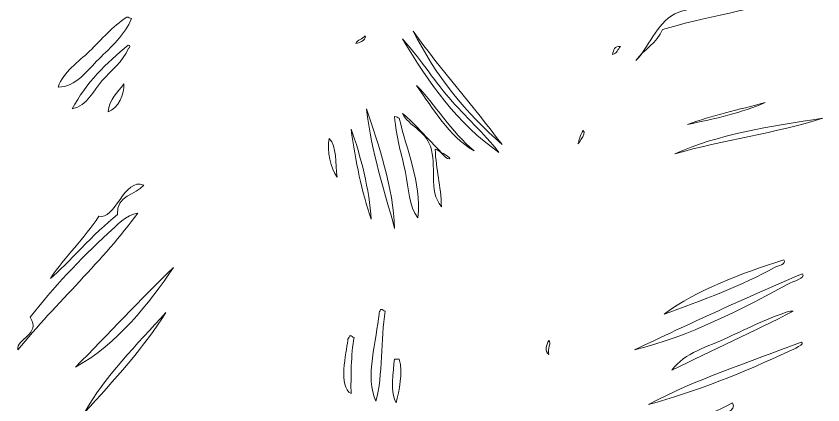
# Model space of a CAD drawing. Header units: inches. Extents: x 0.62 to 5.37, y -5.79 to -0.4.
# Drawn here: x 3.325 to 3.959, y -3.694 to -3.388 of the extents above; entities that cross this region are included whole.
import ezdxf

# ---------------------------------------------------------------- set-up
doc = ezdxf.new("R2010")
doc.units = ezdxf.units.IN
doc.header["$MEASUREMENT"] = 0
doc.layers.add('Layer 1', color=7, linetype='Continuous')

# ---------------------------------------------------------------- blocks, each defined once
blk = doc.blocks.new('block 39')
at = {"layer": 'Layer 1', "lineweight": 0}
blk.add_open_spline([(3.38233, -3.41546), (3.37378, -3.42402), (3.36175, -3.43141), (3.35783, -3.44366), (3.37142, -3.44387), (3.38095, -3.43033), (3.38969, -3.4216), (3.39902, -3.41226), (3.41075, -3.40217), (3.41541, -3.38972), (3.41385, -3.38967), (3.41371, -3.38816), (3.41174, -3.38851), (3.40054, -3.3962), (3.39206, -3.40573), (3.38233, -3.41546)], degree=3, knots=[0, 0, 0, 0, 1, 1, 1, 2, 2, 2, 3, 3, 3, 4, 4, 4, 5, 5, 5, 5], dxfattribs=at)
blk = doc.blocks.new('block 40')
at = {"layer": 'Layer 1', "lineweight": 0}
blk.add_open_spline([(3.70706, -3.48895), (3.6845, -3.45843), (3.6591, -3.43073), (3.63721, -3.39951), (3.6548, -3.43502), (3.67883, -3.46409), (3.70706, -3.48895)], degree=3, knots=[0, 0, 0, 0, 1, 1, 1, 2, 2, 2, 2], dxfattribs=at)
blk = doc.blocks.new('block 41')
at = {"layer": 'Layer 1', "lineweight": 0}
blk.add_open_spline([(3.70462, -3.49509), (3.69257, -3.4797), (3.67803, -3.46703), (3.6654, -3.4522), (3.65253, -3.43709), (3.64201, -3.42033), (3.62864, -3.40564), (3.64921, -3.4402), (3.67205, -3.4725), (3.70462, -3.49509)], degree=3, knots=[0, 0, 0, 0, 1, 1, 1, 2, 2, 2, 3, 3, 3, 3], dxfattribs=at)
blk = doc.blocks.new('block 42')
at = {"layer": 'Layer 1', "lineweight": 0}
blk.add_open_spline([(3.41419, -3.41179), (3.41412, -3.41104), (3.41401, -3.41034), (3.41296, -3.41056), (3.39577, -3.42482), (3.37963, -3.44012), (3.36886, -3.46081), (3.38073, -3.45846), (3.38551, -3.44618), (3.39214, -3.43875), (3.39954, -3.43045), (3.40886, -3.42381), (3.41297, -3.41301), (3.41371, -3.41295), (3.41441, -3.41283), (3.41419, -3.41179)], degree=3, knots=[0, 0, 0, 0, 1, 1, 1, 2, 2, 2, 3, 3, 3, 4, 4, 4, 5, 5, 5, 5], dxfattribs=at)
blk = doc.blocks.new('block 44')
at = {"layer": 'Layer 1', "lineweight": 0}
blk.add_open_spline([(3.4093, -3.4412), (3.40466, -3.448), (3.39813, -3.4529), (3.39704, -3.46326), (3.40472, -3.4603), (3.41042, -3.44887), (3.4093, -3.4412)], degree=3, knots=[0, 0, 0, 0, 1, 1, 1, 2, 2, 2, 2], dxfattribs=at)
blk = doc.blocks.new('block 45')
at = {"layer": 'Layer 1', "lineweight": 0}
blk.add_open_spline([(3.91416, -3.45584), (3.89342, -3.46125), (3.87224, -3.46622), (3.85288, -3.47302), (3.87467, -3.46866), (3.89588, -3.46372), (3.91416, -3.45584)], degree=3, knots=[0, 0, 0, 0, 1, 1, 1, 2, 2, 2, 2], dxfattribs=at)
blk = doc.blocks.new('block 47')
at = {"layer": 'Layer 1', "lineweight": 0}
blk.add_open_spline([(3.62252, -3.55514), (3.62139, -3.52225), (3.60995, -3.48936), (3.60045, -3.46079), (3.6044, -3.49564), (3.61439, -3.52447), (3.62252, -3.55514)], degree=3, knots=[0, 0, 0, 0, 1, 1, 1, 2, 2, 2, 2], dxfattribs=at)
blk = doc.blocks.new('block 48')
at = {"layer": 'Layer 1', "lineweight": 0}
blk.add_open_spline([(3.62251, -3.4669), (3.62385, -3.48424), (3.62791, -3.49597), (3.6311, -3.51102), (3.63375, -3.52357), (3.63331, -3.53751), (3.6409, -3.54656), (3.64357, -3.51771), (3.63155, -3.49302), (3.62619, -3.46813), (3.62462, -3.46807), (3.62449, -3.46657), (3.62251, -3.4669)], degree=3, knots=[0, 0, 0, 0, 1, 1, 1, 2, 2, 2, 3, 3, 3, 4, 4, 4, 4], dxfattribs=at)
blk = doc.blocks.new('block 49')
at = {"layer": 'Layer 1', "lineweight": 0}
blk.add_open_spline([(3.95949, -3.46809), (3.91789, -3.4747), (3.87592, -3.48092), (3.84309, -3.49629), (3.88026, -3.48527), (3.92306, -3.47986), (3.95949, -3.46809)], degree=3, knots=[0, 0, 0, 0, 1, 1, 1, 2, 2, 2, 2], dxfattribs=at)
blk = doc.blocks.new('block 50')
at = {"layer": 'Layer 1', "lineweight": 0}
blk.add_open_spline([(3.60415, -3.54778), (3.60261, -3.52518), (3.59587, -3.49725), (3.58821, -3.47671), (3.59182, -3.5021), (3.5967, -3.52622), (3.60415, -3.54778)], degree=3, knots=[0, 0, 0, 0, 1, 1, 1, 2, 2, 2, 2], dxfattribs=at)
blk = doc.blocks.new('block 51')
at = {"layer": 'Layer 1', "lineweight": 0}
blk.add_open_spline([(3.57718, -3.5147), (3.57597, -3.50365), (3.577, -3.49038), (3.57105, -3.48407), (3.56885, -3.49382), (3.57258, -3.50771), (3.57718, -3.5147)], degree=3, knots=[0, 0, 0, 0, 1, 1, 1, 2, 2, 2, 2], dxfattribs=at)
blk = doc.blocks.new('block 57')
at = {"layer": 'Layer 1', "lineweight": 0}
blk.add_open_spline([(3.92151, -3.58574), (3.92388, -3.58441), (3.93144, -3.58325), (3.92887, -3.5796), (3.89434, -3.59083), (3.86086, -3.6031), (3.83452, -3.6225), (3.86308, -3.6123), (3.8972, -3.59942), (3.92151, -3.58574)], degree=3, knots=[0, 0, 0, 0, 1, 1, 1, 2, 2, 2, 3, 3, 3, 3], dxfattribs=at)
blk = doc.blocks.new('block 58')
at = {"layer": 'Layer 1', "lineweight": 0}
blk.add_open_spline([(3.37133, -3.66421), (3.40445, -3.64628), (3.42941, -3.61365), (3.44852, -3.58579), (3.42196, -3.61109), (3.39734, -3.63834), (3.37133, -3.66421)], degree=3, knots=[0, 0, 0, 0, 1, 1, 1, 2, 2, 2, 2], dxfattribs=at)
blk = doc.blocks.new('block 59')
at = {"layer": 'Layer 1', "lineweight": 0}
blk.add_open_spline([(3.93133, -3.59921), (3.9365, -3.59638), (3.94631, -3.59406), (3.94357, -3.59063), (3.89849, -3.60968), (3.85468, -3.62999), (3.81124, -3.65069), (3.85457, -3.64008), (3.89615, -3.61839), (3.93133, -3.59921)], degree=3, knots=[0, 0, 0, 0, 1, 1, 1, 2, 2, 2, 3, 3, 3, 3], dxfattribs=at)
blk = doc.blocks.new('block 61')
at = {"layer": 'Layer 1', "lineweight": 0}
blk.add_open_spline([(3.60784, -3.69115), (3.61339, -3.67057), (3.61124, -3.6423), (3.61517, -3.62008), (3.61361, -3.62001), (3.61348, -3.6185), (3.6115, -3.61885), (3.61143, -3.62042), (3.60993, -3.62056), (3.61027, -3.62253), (3.60855, -3.64167), (3.59868, -3.6732), (3.60784, -3.69115)], degree=3, knots=[0, 0, 0, 0, 1, 1, 1, 2, 2, 2, 3, 3, 3, 4, 4, 4, 4], dxfattribs=at)
blk = doc.blocks.new('block 62')
at = {"layer": 'Layer 1', "lineweight": 0}
blk.add_open_spline([(3.88476, -3.64088), (3.86925, -3.64817), (3.85074, -3.6528), (3.84065, -3.66662), (3.87246, -3.65104), (3.90507, -3.63628), (3.93623, -3.62005), (3.93541, -3.62005), (3.93459, -3.62005), (3.93378, -3.62005), (3.9169, -3.62538), (3.90079, -3.63334), (3.88476, -3.64088)], degree=3, knots=[0, 0, 0, 0, 1, 1, 1, 2, 2, 2, 3, 3, 3, 4, 4, 4, 4], dxfattribs=at)
blk = doc.blocks.new('block 64')
at = {"layer": 'Layer 1', "lineweight": 0}
blk.add_open_spline([(3.58577, -3.64336), (3.58424, -3.65269), (3.57819, -3.68006), (3.58823, -3.68503), (3.58807, -3.67362), (3.58812, -3.65353), (3.59068, -3.64091), (3.5891, -3.64084), (3.58898, -3.63934), (3.587, -3.63969), (3.58693, -3.64125), (3.58542, -3.64138), (3.58577, -3.64336)], degree=3, knots=[0, 0, 0, 0, 1, 1, 1, 2, 2, 2, 3, 3, 3, 4, 4, 4, 4], dxfattribs=at)
blk = doc.blocks.new('block 65')
at = {"layer": 'Layer 1', "lineweight": 0}
blk.add_open_spline([(3.94235, -3.64455), (3.90163, -3.66019), (3.85911, -3.67405), (3.82227, -3.69358), (3.85772, -3.68452), (3.89955, -3.66727), (3.93256, -3.65191), (3.93596, -3.65032), (3.94676, -3.6458), (3.94235, -3.64455)], degree=3, knots=[0, 0, 0, 0, 1, 1, 1, 2, 2, 2, 3, 3, 3, 3], dxfattribs=at)
blk = doc.blocks.new('block 66')
at = {"layer": 'Layer 1', "lineweight": 0}
blk.add_open_spline([(3.62376, -3.69238), (3.62603, -3.68307), (3.62916, -3.66856), (3.62621, -3.65807), (3.62499, -3.65807), (3.62376, -3.65807), (3.62253, -3.65807), (3.62121, -3.66654), (3.61907, -3.6859), (3.62376, -3.69238)], degree=3, knots=[0, 0, 0, 0, 1, 1, 1, 2, 2, 2, 3, 3, 3, 3], dxfattribs=at)
blk = doc.blocks.new('block 69')
at = {"layer": 'Layer 1', "lineweight": 0}
blk.add_open_spline([(3.87497, -3.7046), (3.87994, -3.70176), (3.8921, -3.6988), (3.88844, -3.69235), (3.86399, -3.70507), (3.8367, -3.71495), (3.8137, -3.72912), (3.83513, -3.72894), (3.85786, -3.71435), (3.87497, -3.7046)], degree=3, knots=[0, 0, 0, 0, 1, 1, 1, 2, 2, 2, 3, 3, 3, 3], dxfattribs=at)
blk = doc.blocks.new('block 155')
at = {"layer": 'Layer 1', "lineweight": 0}
blk.add_open_spline([(3.4424, -3.62133), (3.42016, -3.6458), (3.39371, -3.67279), (3.37869, -3.69975), (3.40107, -3.67556), (3.42614, -3.64755), (3.4424, -3.62133)], degree=3, knots=[0, 0, 0, 0, 1, 1, 1, 2, 2, 2, 2], dxfattribs=at)
blk = doc.blocks.new('block 165')
at = {"layer": 'Layer 1', "lineweight": 0}
blk.add_open_spline([(3.63967, -3.4424), (3.65335, -3.46098), (3.66464, -3.48196), (3.68501, -3.49386), (3.66776, -3.47965), (3.65338, -3.45606), (3.63967, -3.4424)], degree=3, knots=[0, 0, 0, 0, 1, 1, 1, 2, 2, 2, 2], dxfattribs=at)
blk = doc.blocks.new('block 166')
at = {"layer": 'Layer 1', "lineweight": 0}
blk.add_open_spline([(3.6507, -3.49018), (3.656, -3.50561), (3.64883, -3.5249), (3.65929, -3.53797), (3.65897, -3.52155), (3.65518, -3.50858), (3.65437, -3.49264), (3.65924, -3.49349), (3.66043, -3.49803), (3.66419, -3.49998), (3.67045, -3.50153), (3.65924, -3.49505), (3.65924, -3.49505), (3.65052, -3.4865), (3.63398, -3.46775), (3.62864, -3.46445), (3.63354, -3.47411), (3.6465, -3.47798), (3.6507, -3.49018)], degree=3, knots=[0, 0, 0, 0, 1, 1, 1, 2, 2, 2, 3, 3, 3, 4, 4, 4, 5, 5, 5, 6, 6, 6, 6], dxfattribs=at)
blk = doc.blocks.new('block 332')
at = {"layer": 'Layer 1', "lineweight": 0}
blk.add_open_spline([(3.79405, -3.41788), (3.79765, -3.41737), (3.79803, -3.41368), (3.80018, -3.41175), (3.79536, -3.411), (3.79476, -3.41448), (3.79405, -3.41788)], degree=3, knots=[0, 0, 0, 0, 1, 1, 1, 2, 2, 2, 2], dxfattribs=at)
blk = doc.blocks.new('block 435')
at = {"layer": 'Layer 1', "lineweight": 0}
blk.add_open_spline([(3.74384, -3.65438), (3.74235, -3.64992), (3.7463, -3.6447), (3.74384, -3.64334), (3.74194, -3.64685), (3.74043, -3.65146), (3.74384, -3.65438)], degree=3, knots=[0, 0, 0, 0, 1, 1, 1, 2, 2, 2, 2], dxfattribs=at)
blk = doc.blocks.new('block 713')
at = {"layer": 'Layer 1', "lineweight": 0}
blk.add_open_spline([(3.88841, -3.37497), (3.87138, -3.37977), (3.85219, -3.3813), (3.84308, -3.38601), (3.828, -3.39378), (3.82203, -3.41323), (3.81244, -3.42277), (3.81857, -3.41379), (3.82907, -3.40916), (3.83327, -3.39826), (3.86258, -3.38965), (3.90762, -3.38089), (3.94478, -3.37252), (3.9474, -3.36902), (3.95085, -3.36634), (3.94968, -3.35903), (3.9286, -3.36409), (3.91122, -3.36855), (3.88841, -3.37497)], degree=3, knots=[0, 0, 0, 0, 1, 1, 1, 2, 2, 2, 3, 3, 3, 4, 4, 4, 5, 5, 5, 6, 6, 6, 6], dxfattribs=at)
blk = doc.blocks.new('block 719')
at = {"layer": 'Layer 1', "lineweight": 0}
blk.add_open_spline([(3.59187, -3.40931), (3.59548, -3.40917), (3.60125, -3.40489), (3.59923, -3.40319), (3.59754, -3.406), (3.59311, -3.40607), (3.59187, -3.40931)], degree=3, knots=[0, 0, 0, 0, 1, 1, 1, 2, 2, 2, 2], dxfattribs=at)
blk = doc.blocks.new('block 735')
at = {"layer": 'Layer 1', "lineweight": 0}
blk.add_open_spline([(3.76712, -3.48772), (3.76482, -3.49083), (3.77428, -3.47991), (3.77078, -3.47792), (3.76926, -3.48088), (3.76775, -3.48388), (3.76712, -3.48772)], degree=3, knots=[0, 0, 0, 0, 1, 1, 1, 2, 2, 2, 2], dxfattribs=at)
blk = doc.blocks.new('block 739')
at = {"layer": 'Layer 1', "lineweight": 0}
blk.add_open_spline([(3.35172, -3.59438), (3.3651, -3.58322), (3.38601, -3.55845), (3.4044, -3.54413), (3.40359, -3.52861), (3.41852, -3.52884), (3.42524, -3.52084), (3.40959, -3.51446), (3.4026, -3.54908), (3.3897, -3.54535), (3.3785, -3.56315), (3.36318, -3.57683), (3.35172, -3.59438)], degree=3, knots=[0, 0, 0, 0, 1, 1, 1, 2, 2, 2, 3, 3, 3, 4, 4, 4, 4], dxfattribs=at)
blk = doc.blocks.new('block 744')
at = {"layer": 'Layer 1', "lineweight": 0}
blk.add_open_spline([(3.39705, -3.55883), (3.37502, -3.57901), (3.35343, -3.60198), (3.33579, -3.62501), (3.34448, -3.63853), (3.32468, -3.64164), (3.32599, -3.65074), (3.35601, -3.61387), (3.39437, -3.57914), (3.42033, -3.5429), (3.4111, -3.54431), (3.40392, -3.55255), (3.39705, -3.55883)], degree=3, knots=[0, 0, 0, 0, 1, 1, 1, 2, 2, 2, 3, 3, 3, 4, 4, 4, 4], dxfattribs=at)
blk = doc.blocks.new('block 25')
at = {"layer": 'Layer 1'}
for name in ['block 713', 'block 39', 'block 40', 'block 719', 'block 41', 'block 42', 'block 332', 'block 44', 'block 165', 'block 45', 'block 47', 'block 166', 'block 48', 'block 49', 'block 50', 'block 735', 'block 51', 'block 739', 'block 744', 'block 57', 'block 58', 'block 59', 'block 155', 'block 61', 'block 62', 'block 64', 'block 435', 'block 65', 'block 66', 'block 69']:
    blk.add_blockref(name, (0, 0), dxfattribs=at)

msp = doc.modelspace()

# ---------------------------------------------------------------- block references
at = {"layer": 'Layer 1'}
msp.add_blockref('block 25', (0, 0), dxfattribs=at)

doc.saveas('drawing.dxf')
